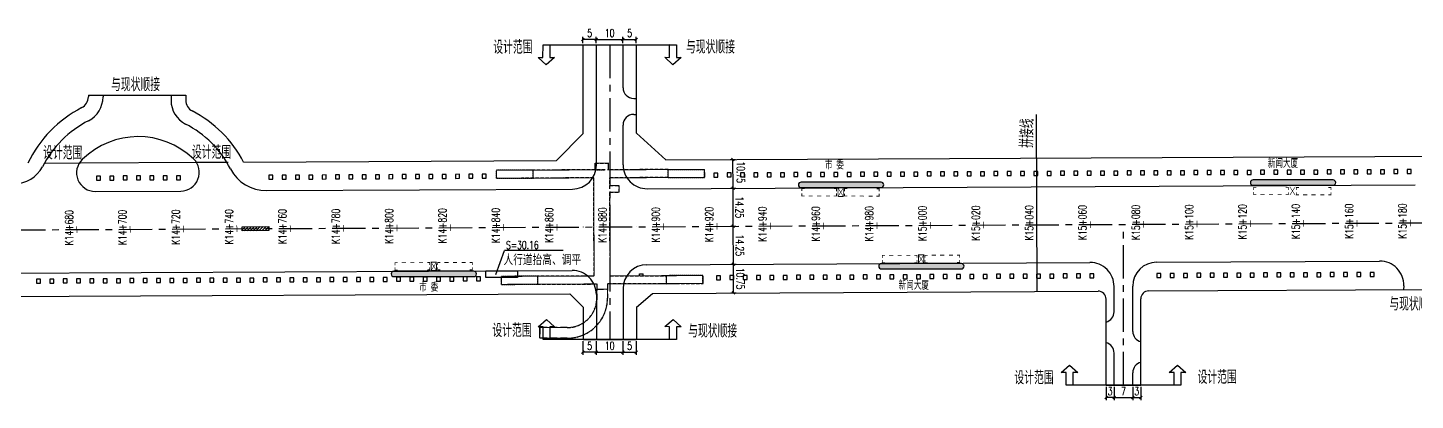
# Model space of a CAD drawing. Extents: x 113363 to 119694, y 18926 to 19620.
# Drawn here: x 118829 to 119349, y 19226 to 19366 of the extents above; entities that cross this region are included whole.
import ezdxf
from ezdxf.enums import TextEntityAlignment as Align

# ---------------------------------------------------------------- set-up
doc = ezdxf.new("R2010")
doc.units = 0
for name, pattern in [('CENTER', [2, 1.25, -0.25, 0.25, -0.25]), ('CONTINOUS', [0]), ('DASHED', [0.75, 0.5, -0.25])]:
    doc.linetypes.add(name, pattern=pattern)
for name, color, linetype in [('AXIS', 2, 'Continuous'), ('FW', 4, 'Continuous'), ('SGFW', 4, 'Continuous'), ('SZ-ZH-DIM', 7, 'Continuous'), ('人行道', 1, 'Continuous'), ('公交站', 3, 'Continuous'), ('地下通道', 6, 'Continuous'), ('对应标注', 1, 'Continuous'), ('接图线', 1, 'Continuous'), ('标注', 7, 'Continuous'), ('树池绿化', 3, 'Continuous'), ('横断面宽度标注', 7, 'Continuous'), ('立道牙', 5, 'Continuous'), ('辅助填充', 3, 'Continuous')]:
    doc.layers.add(name, color=color, linetype=linetype)
doc.styles.add('hysztext', font='txtd.shx', dxfattribs={"width": 0.7, "bigfont": 'hztxt.shx'})
doc.styles.add('HZTXT', font='ROMANS', dxfattribs={"width": 0.75, "bigfont": 'HZTXT'})
doc.styles.add('st', font='txt.shx', dxfattribs={"bigfont": 'hztxt.shx'})
doc.styles.get("Standard").update_dxf_attribs({"font": 'txtd.shx', "width": 0.7, "bigfont": 'hztxt.shx'})
doc.styles.add('txtd', font='txtd.shx', dxfattribs={"width": 0.7, "bigfont": 'hztxt.shx'})
doc.dimstyles.get("Standard").update_dxf_attribs({"dimtxt": 3, "dimasz": 1, "dimexe": 1, "dimexo": 0.625, "dimgap": 0.9, "dimtad": 1, "dimdsep": 46, "dimtxsty": 'txtd', "dimblk": 'OBLIQUE', "dimcen": 0.09, "dimclrd": 256, "dimadec": 0, "dimazin": 0, "dimtfac": 1, "dimtix": 1, "dimtmove": 2, "dimatfit": 3, "dimfxl": 1, "dimtolj": 1, "dimtzin": 0, "dimlwd": -1, "dimarcsym": 0})

# ---------------------------------------------------------------- blocks, each defined once
blk = doc.blocks.new('_Oblique')
at = {"color": 0, "linetype": 'ByBlock', "lineweight": -2}
blk.add_line((-0.5, -0.5), (0.5, 0.5), dxfattribs=at)
blk = doc.blocks.new('*U72')
at = {"layer": '横断面宽度标注', "color": 0, "linetype": 'CONTINOUS', "lineweight": -2, "transparency": 16777216}
for p, q in [((119092.42, 19277.07), (119094.4, 19277.08)), ((119092.47, 19266.32), (119094.45, 19266.33))]:
    blk.add_line(p, q, dxfattribs=at)
at = {"layer": '横断面宽度标注', "linetype": 'CONTINOUS', "transparency": 16777216}
blk.add_line((119093.45, 19266.32), (119093.4, 19277.07), dxfattribs=at)
for p, rotation in [((119093.4, 19277.07), 90.28595695268774), ((119093.45, 19266.32), 270.2859569526877)]:
    blk.add_blockref('_Oblique', p, dxfattribs=dict(at, rotation=rotation))
at = {"layer": '横断面宽度标注', "color": 0, "linetype": 'CONTINOUS', "transparency": 16777216, "insert": (119096, 19271.71), "char_height": 3, "width": 0.000000001, "attachment_point": 5, "rotation": 270.286, "style": 'txtd'}
blk.add_mtext('\\A1;10.75', dxfattribs=at)
blk = doc.blocks.new('*U73')
at = {"layer": '横断面宽度标注', "color": 0, "linetype": 'CONTINOUS', "lineweight": -2, "transparency": 16777216}
for p, q in [((119092.26, 19305.57), (119094.27, 19305.58)), ((119092.33, 19291.32), (119094.34, 19291.33))]:
    blk.add_line(p, q, dxfattribs=at)
at = {"layer": '横断面宽度标注', "linetype": 'CONTINOUS', "transparency": 16777216}
blk.add_line((119093.34, 19291.32), (119093.27, 19305.57), dxfattribs=at)
for p, rotation in [((119093.27, 19305.57), 90.28595695268774), ((119093.34, 19291.32), 270.2859569526877)]:
    blk.add_blockref('_Oblique', p, dxfattribs=dict(at, rotation=rotation))
at = {"layer": '横断面宽度标注', "color": 0, "linetype": 'CONTINOUS', "transparency": 16777216, "insert": (119095.7, 19298.46), "char_height": 3, "width": 0.000000001, "attachment_point": 5, "rotation": 270.286, "style": 'txtd'}
blk.add_mtext('\\A1;14.25', dxfattribs=at)
blk = doc.blocks.new('*U74')
at = {"layer": '横断面宽度标注', "color": 0, "linetype": 'CONTINOUS', "lineweight": -2, "transparency": 16777216}
for p, q in [((119092.34, 19291.32), (119094.34, 19291.33)), ((119092.41, 19277.07), (119094.41, 19277.08))]:
    blk.add_line(p, q, dxfattribs=at)
at = {"layer": '横断面宽度标注', "linetype": 'CONTINOUS', "transparency": 16777216}
blk.add_line((119093.41, 19277.07), (119093.34, 19291.32), dxfattribs=at)
for p, rotation in [((119093.34, 19291.32), 90.28595695268774), ((119093.41, 19277.07), 270.2859569526877)]:
    blk.add_blockref('_Oblique', p, dxfattribs=dict(at, rotation=rotation))
at = {"layer": '横断面宽度标注', "color": 0, "linetype": 'CONTINOUS', "transparency": 16777216, "insert": (119095.77, 19284.21), "char_height": 3, "width": 0.000000001, "attachment_point": 5, "rotation": 270.286, "style": 'txtd'}
blk.add_mtext('\\A1;14.25', dxfattribs=at)
blk = doc.blocks.new('*U75')
at = {"layer": '横断面宽度标注', "color": 0, "linetype": 'CONTINOUS', "lineweight": -2, "transparency": 16777216}
for p, q in [((119092.21, 19316.32), (119094.21, 19316.33)), ((119092.26, 19305.57), (119094.26, 19305.58))]:
    blk.add_line(p, q, dxfattribs=at)
at = {"layer": '横断面宽度标注', "linetype": 'CONTINOUS', "transparency": 16777216}
blk.add_line((119093.26, 19305.57), (119093.21, 19316.32), dxfattribs=at)
for p, rotation in [((119093.21, 19316.32), 90.28595695268774), ((119093.26, 19305.57), 270.2859569526877)]:
    blk.add_blockref('_Oblique', p, dxfattribs=dict(at, rotation=rotation))
at = {"layer": '横断面宽度标注', "color": 0, "linetype": 'CONTINOUS', "transparency": 16777216, "insert": (119096.15, 19311.61), "char_height": 3, "width": 0.000000001, "attachment_point": 5, "rotation": 270.286, "style": 'txtd'}
blk.add_mtext('\\A1;10.75', dxfattribs=at)
blk = doc.blocks.new('*U132')
at = {"layer": '横断面宽度标注', "color": 0, "linetype": 'CONTINOUS', "lineweight": -2, "transparency": 16777216}
for p, q in [((119041.99, 19360.05), (119041.99, 19362.4)), ((119051.99, 19360.05), (119051.99, 19362.4))]:
    blk.add_line(p, q, dxfattribs=at)
at = {"layer": '横断面宽度标注', "linetype": 'CONTINOUS', "transparency": 16777216}
blk.add_line((119041.99, 19361.4), (119051.99, 19361.4), dxfattribs=at)
at = {"layer": '横断面宽度标注', "linetype": 'CONTINOUS', "transparency": 16777216, "rotation": 180}
blk.add_blockref('_Oblique', (119041.99, 19361.4), dxfattribs=at)
at = {"layer": '横断面宽度标注', "linetype": 'CONTINOUS', "transparency": 16777216}
blk.add_blockref('_Oblique', (119051.99, 19361.4), dxfattribs=at)
at = {"layer": '横断面宽度标注', "color": 0, "linetype": 'CONTINOUS', "transparency": 16777216, "insert": (119046.99, 19363.8), "char_height": 3, "width": 0.000000001, "attachment_point": 5, "style": 'txtd'}
blk.add_mtext('\\A1;10', dxfattribs=at)
blk = doc.blocks.new('*U133')
at = {"layer": '横断面宽度标注', "color": 0, "linetype": 'CONTINOUS', "lineweight": -2, "transparency": 16777216}
for p, q in [((119051.99, 19360.05), (119051.99, 19362.4)), ((119056.99, 19360.05), (119056.99, 19362.4))]:
    blk.add_line(p, q, dxfattribs=at)
at = {"layer": '横断面宽度标注', "linetype": 'CONTINOUS', "transparency": 16777216}
blk.add_line((119051.99, 19361.4), (119056.99, 19361.4), dxfattribs=at)
at = {"layer": '横断面宽度标注', "linetype": 'CONTINOUS', "transparency": 16777216, "rotation": 180}
blk.add_blockref('_Oblique', (119051.99, 19361.4), dxfattribs=at)
at = {"layer": '横断面宽度标注', "linetype": 'CONTINOUS', "transparency": 16777216}
blk.add_blockref('_Oblique', (119056.99, 19361.4), dxfattribs=at)
at = {"layer": '横断面宽度标注', "color": 0, "linetype": 'CONTINOUS', "transparency": 16777216, "insert": (119054.49, 19363.8), "char_height": 3, "width": 0.000000001, "attachment_point": 5, "style": 'txtd'}
blk.add_mtext('\\A1;5', dxfattribs=at)
blk = doc.blocks.new('*U134')
at = {"layer": '横断面宽度标注', "color": 0, "linetype": 'CONTINOUS', "lineweight": -2, "transparency": 16777216}
for p, q in [((119036.99, 19360.05), (119036.99, 19362.4)), ((119041.99, 19360.05), (119041.99, 19362.4))]:
    blk.add_line(p, q, dxfattribs=at)
at = {"layer": '横断面宽度标注', "linetype": 'CONTINOUS', "transparency": 16777216}
blk.add_line((119041.99, 19361.4), (119036.99, 19361.4), dxfattribs=at)
for p, rotation in [((119036.99, 19361.4), 179.9999999999166), ((119041.99, 19361.4), 359.9999999999166)]:
    blk.add_blockref('_Oblique', p, dxfattribs=dict(at, rotation=rotation))
at = {"layer": '横断面宽度标注', "color": 0, "linetype": 'CONTINOUS', "transparency": 16777216, "insert": (119039.49, 19363.8), "char_height": 3, "width": 0.000000001, "attachment_point": 5, "style": 'txtd'}
blk.add_mtext('\\A1;5', dxfattribs=at)
blk = doc.blocks.new('*U135')
at = {"layer": '横断面宽度标注', "color": 0, "linetype": 'CONTINOUS', "lineweight": -2, "transparency": 16777216}
for p, q in [((119041.99, 19248.3), (119041.99, 19243.12)), ((119051.99, 19248.3), (119051.99, 19243.12))]:
    blk.add_line(p, q, dxfattribs=at)
at = {"layer": '横断面宽度标注', "linetype": 'CONTINOUS', "transparency": 16777216}
blk.add_line((119041.99, 19244.12), (119051.99, 19244.12), dxfattribs=at)
at = {"layer": '横断面宽度标注', "linetype": 'CONTINOUS', "transparency": 16777216, "rotation": 180}
blk.add_blockref('_Oblique', (119041.99, 19244.12), dxfattribs=at)
at = {"layer": '横断面宽度标注', "linetype": 'CONTINOUS', "transparency": 16777216}
blk.add_blockref('_Oblique', (119051.99, 19244.12), dxfattribs=at)
at = {"layer": '横断面宽度标注', "color": 0, "linetype": 'CONTINOUS', "transparency": 16777216, "insert": (119046.99, 19246.52), "char_height": 3, "width": 0.000000001, "attachment_point": 5, "style": 'txtd'}
blk.add_mtext('\\A1;10', dxfattribs=at)
blk = doc.blocks.new('*U137')
at = {"layer": '横断面宽度标注', "color": 0, "linetype": 'CONTINOUS', "lineweight": -2, "transparency": 16777216}
for p, q in [((119051.99, 19248.3), (119051.99, 19243.12)), ((119056.99, 19248.3), (119056.99, 19243.12))]:
    blk.add_line(p, q, dxfattribs=at)
at = {"layer": '横断面宽度标注', "linetype": 'CONTINOUS', "transparency": 16777216}
blk.add_line((119051.99, 19244.12), (119056.99, 19244.12), dxfattribs=at)
at = {"layer": '横断面宽度标注', "linetype": 'CONTINOUS', "transparency": 16777216, "rotation": 180}
blk.add_blockref('_Oblique', (119051.99, 19244.12), dxfattribs=at)
at = {"layer": '横断面宽度标注', "linetype": 'CONTINOUS', "transparency": 16777216}
blk.add_blockref('_Oblique', (119056.99, 19244.12), dxfattribs=at)
at = {"layer": '横断面宽度标注', "color": 0, "linetype": 'CONTINOUS', "transparency": 16777216, "insert": (119054.49, 19246.52), "char_height": 3, "width": 0.000000001, "attachment_point": 5, "style": 'txtd'}
blk.add_mtext('\\A1;5', dxfattribs=at)
blk = doc.blocks.new('*U138')
at = {"layer": '横断面宽度标注', "color": 0, "linetype": 'CONTINOUS', "lineweight": -2, "transparency": 16777216}
for p, q in [((119036.99, 19248.3), (119036.99, 19243.12)), ((119041.99, 19248.3), (119041.99, 19243.12))]:
    blk.add_line(p, q, dxfattribs=at)
at = {"layer": '横断面宽度标注', "linetype": 'CONTINOUS', "transparency": 16777216}
blk.add_line((119041.99, 19244.12), (119036.99, 19244.12), dxfattribs=at)
for p, rotation in [((119036.99, 19244.12), 180.0000000000417), ((119041.99, 19244.12), 4.164668609973888e-11)]:
    blk.add_blockref('_Oblique', p, dxfattribs=dict(at, rotation=rotation))
at = {"layer": '横断面宽度标注', "color": 0, "linetype": 'CONTINOUS', "transparency": 16777216, "insert": (119039.49, 19246.52), "char_height": 3, "width": 0.000000001, "attachment_point": 5, "style": 'txtd'}
blk.add_mtext('\\A1;5', dxfattribs=at)
blk = doc.blocks.new('*U139')
at = {"layer": '横断面宽度标注', "color": 0, "linetype": 'CONTINOUS', "lineweight": -2, "transparency": 16777216}
for p, q in [((119236.13, 19231.14), (119236.13, 19226.09)), ((119243.13, 19231.14), (119243.13, 19226.09))]:
    blk.add_line(p, q, dxfattribs=at)
at = {"layer": '横断面宽度标注', "linetype": 'CONTINOUS', "transparency": 16777216}
blk.add_line((119236.13, 19227.09), (119243.13, 19227.09), dxfattribs=at)
at = {"layer": '横断面宽度标注', "linetype": 'CONTINOUS', "transparency": 16777216, "rotation": 180}
blk.add_blockref('_Oblique', (119236.13, 19227.09), dxfattribs=at)
at = {"layer": '横断面宽度标注', "linetype": 'CONTINOUS', "transparency": 16777216}
blk.add_blockref('_Oblique', (119243.13, 19227.09), dxfattribs=at)
at = {"layer": '横断面宽度标注', "color": 0, "linetype": 'CONTINOUS', "transparency": 16777216, "insert": (119239.63, 19229.49), "char_height": 3, "width": 0.000000001, "attachment_point": 5, "style": 'txtd'}
blk.add_mtext('\\A1;7', dxfattribs=at)
blk = doc.blocks.new('*U140')
at = {"layer": '横断面宽度标注', "color": 0, "linetype": 'CONTINOUS', "lineweight": -2, "transparency": 16777216}
for p, q in [((119243.13, 19231.14), (119243.13, 19226.09)), ((119246.13, 19231.14), (119246.13, 19226.09))]:
    blk.add_line(p, q, dxfattribs=at)
at = {"layer": '横断面宽度标注', "linetype": 'CONTINOUS', "transparency": 16777216}
blk.add_line((119243.13, 19227.09), (119246.13, 19227.09), dxfattribs=at)
at = {"layer": '横断面宽度标注', "linetype": 'CONTINOUS', "transparency": 16777216, "rotation": 180}
blk.add_blockref('_Oblique', (119243.13, 19227.09), dxfattribs=at)
at = {"layer": '横断面宽度标注', "linetype": 'CONTINOUS', "transparency": 16777216}
blk.add_blockref('_Oblique', (119246.13, 19227.09), dxfattribs=at)
at = {"layer": '横断面宽度标注', "color": 0, "linetype": 'CONTINOUS', "transparency": 16777216, "insert": (119244.63, 19229.49), "char_height": 3, "width": 0.000000001, "attachment_point": 5, "style": 'txtd'}
blk.add_mtext('\\A1;3', dxfattribs=at)
blk = doc.blocks.new('*U141')
at = {"layer": '横断面宽度标注', "color": 0, "linetype": 'CONTINOUS', "lineweight": -2, "transparency": 16777216}
for p, q in [((119233.13, 19231.14), (119233.13, 19226.09)), ((119236.13, 19231.14), (119236.13, 19226.09))]:
    blk.add_line(p, q, dxfattribs=at)
at = {"layer": '横断面宽度标注', "linetype": 'CONTINOUS', "transparency": 16777216}
blk.add_line((119236.13, 19227.09), (119233.13, 19227.09), dxfattribs=at)
at = {"layer": '横断面宽度标注', "linetype": 'CONTINOUS', "transparency": 16777216, "rotation": 180}
blk.add_blockref('_Oblique', (119233.13, 19227.09), dxfattribs=at)
at = {"layer": '横断面宽度标注', "linetype": 'CONTINOUS', "transparency": 16777216}
blk.add_blockref('_Oblique', (119236.13, 19227.09), dxfattribs=at)
at = {"layer": '横断面宽度标注', "color": 0, "linetype": 'CONTINOUS', "transparency": 16777216, "insert": (119234.63, 19229.49), "char_height": 3, "width": 0.000000001, "attachment_point": 5, "style": 'txtd'}
blk.add_mtext('\\A1;3', dxfattribs=at)
blk = doc.blocks.new('11')
at = {"layer": '树池绿化', "linetype": 'CONTINOUS'}
blk.add_lwpolyline([(0, 0), (1.5, 0), (1.5, 1.5), (0, 1.5)], close=True, dxfattribs=at)

msp = doc.modelspace()

# ---------------------------------------------------------------- hatches: boundary and pattern name
at = {"linetype": 'ByBlock'}
h = msp.add_hatch(dxfattribs=at)
h.set_pattern_fill('ANSI31', color=256, scale=0.25, style=0)
edge = h.paths.add_edge_path()
edge.add_line((118919.151, 19289.701), (118909.151, 19289.651))
edge.add_line((118909.151, 19289.651), (118909.151, 19291.151))
edge.add_line((118909.151, 19291.151), (118919.151, 19291.201))
edge.add_line((118919.151, 19291.201), (118919.151, 19289.696))
at = {"layer": '公交站', "linetype": 'Continuous'}
h = msp.add_hatch(color=256, dxfattribs=at)
edge = h.paths.add_edge_path()
edge.add_arc((119178.882, 19276.347), 1, 270, 450)
edge.add_line((119178.882, 19277.347), (119148.882, 19277.347))
edge.add_arc((119148.882, 19276.347), 1, 90, 270)
edge.add_line((119148.882, 19275.347), (119178.882, 19275.347))
edge = h.paths.add_edge_path()
edge.add_arc((119318.248, 19307.693), 1, 270, 450)
edge.add_line((119318.248, 19308.693), (119288.248, 19308.693))
edge.add_arc((119288.248, 19307.693), 1, 90, 270)
edge.add_line((119288.248, 19306.693), (119318.248, 19306.693))
edge = h.paths.add_edge_path()
edge.add_arc((119148.75, 19306.847), 1, 270, 450)
edge.add_line((119148.75, 19307.847), (119118.75, 19307.847))
edge.add_arc((119118.75, 19306.847), 1, 90, 270)
edge.add_line((119118.75, 19305.847), (119148.75, 19305.847))
edge = h.paths.add_edge_path()
edge.add_arc((118996.071, 19273.435), 1, 270, 450)
edge.add_line((118996.071, 19274.435), (118966.071, 19274.435))
edge.add_arc((118966.071, 19273.435), 1, 90, 270)
edge.add_line((118966.071, 19272.435), (118996.071, 19272.435))

# ---------------------------------------------------------------- linework, layer by layer
at = {"linetype": 'ByBlock'}
msp.add_lwpolyline([(118919.151, 19289.701), (118909.151, 19289.651), (118909.151, 19291.151), (118919.151, 19291.201), (118919.151, 19289.696)], dxfattribs=at)
at = {"layer": 'AXIS', "color": 211, "linetype": 'CENTER', "ltscale": 10}
for p, q in [((119046.995, 19359.425), (119046.995, 19248.927)), ((113543.008, 19263.619), (119536.495, 19293.532)), ((119239.632, 19231.761), (119239.632, 19292.051))]:
    msp.add_line(p, q, dxfattribs=at)
at = {"layer": 'FW', "linetype": 'CONTINOUS'}
for p, q in [((119207.318, 19266.889), (119206.987, 19333.266)), ((118835.304, 19315.033), (118848.606, 19315.099)), ((118892.154, 19315.317), (118903.951, 19315.375))]:
    msp.add_line(p, q, dxfattribs=at)
at = {"layer": 'SZ-ZH-DIM'}
for points in [[(118847.191, 19291.342, 0.25, 0.25, 0), (118847.204, 19288.842, 0.25, 0.25, 0)], [(118867.191, 19291.442, 0.25, 0.25, 0), (118867.204, 19288.942, 0.25, 0.25, 0)], [(118887.191, 19291.542, 0.25, 0.25, 0), (118887.203, 19289.042, 0.25, 0.25, 0)], [(118907.191, 19291.641, 0.25, 0.25, 0), (118907.203, 19289.141, 0.25, 0.25, 0)], [(118927.19, 19291.741, 0.25, 0.25, 0), (118927.203, 19289.241, 0.25, 0.25, 0)], [(118947.19, 19291.841, 0.25, 0.25, 0), (118947.203, 19289.341, 0.25, 0.25, 0)], [(118967.19, 19291.941, 0.25, 0.25, 0), (118967.202, 19289.441, 0.25, 0.25, 0)], [(118987.19, 19292.041, 0.25, 0.25, 0), (118987.202, 19289.541, 0.25, 0.25, 0)], [(119007.189, 19292.14, 0.25, 0.25, 0), (119007.202, 19289.64, 0.25, 0.25, 0)], [(119027.189, 19292.24, 0.25, 0.25, 0), (119027.202, 19289.74, 0.25, 0.25, 0)], [(119047.189, 19292.34, 0.25, 0.25, 0), (119047.201, 19289.84, 0.25, 0.25, 0)], [(119067.189, 19292.44, 0.25, 0.25, 0), (119067.201, 19289.94, 0.25, 0.25, 0)], [(119087.188, 19292.54, 0.25, 0.25, 0), (119087.201, 19290.04, 0.25, 0.25, 0)], [(119107.188, 19292.64, 0.25, 0.25, 0), (119107.201, 19290.14, 0.25, 0.25, 0)], [(119127.188, 19292.739, 0.25, 0.25, 0), (119127.2, 19290.239, 0.25, 0.25, 0)], [(119147.188, 19292.839, 0.25, 0.25, 0), (119147.2, 19290.339, 0.25, 0.25, 0)], [(119167.187, 19292.939, 0.25, 0.25, 0), (119167.2, 19290.439, 0.25, 0.25, 0)], [(119187.187, 19293.039, 0.25, 0.25, 0), (119187.2, 19290.539, 0.25, 0.25, 0)], [(119207.187, 19293.139, 0.25, 0.25, 0), (119207.199, 19290.639, 0.25, 0.25, 0)], [(119227.187, 19293.238, 0.25, 0.25, 0), (119227.199, 19290.738, 0.25, 0.25, 0)], [(119247.186, 19293.338, 0.25, 0.25, 0), (119247.199, 19290.838, 0.25, 0.25, 0)], [(119267.186, 19293.438, 0.25, 0.25, 0), (119267.199, 19290.938, 0.25, 0.25, 0)], [(119287.186, 19293.538, 0.25, 0.25, 0), (119287.198, 19291.038, 0.25, 0.25, 0)], [(119307.186, 19293.638, 0.25, 0.25, 0), (119307.198, 19291.138, 0.25, 0.25, 0)], [(119327.185, 19293.738, 0.25, 0.25, 0), (119327.198, 19291.238, 0.25, 0.25, 0)], [(119347.185, 19293.837, 0.25, 0.25, 0), (119347.198, 19291.337, 0.25, 0.25, 0)]]:
    msp.add_lwpolyline(points, format="xyseb", dxfattribs=at)
at = {"layer": '人行道'}
for p, q in [((119036.995, 19326.097), (119036.995, 19359.425)), ((119036.995, 19359.425), (119056.995, 19359.425)), ((119056.995, 19326.226), (119056.995, 19359.425)), ((119036.995, 19326.097), (119027.074, 19315.99)), ((119068.103, 19316.195), (119056.995, 19326.226)), ((119036.995, 19291.075), (119036.995, 19291.039)), ((119056.995, 19291.075), (119056.995, 19291.139)), ((119036.995, 19260.939), (119032.053, 19266.014)), ((119056.995, 19260.939), (119063.018, 19266.169)), ((119036.995, 19260.939), (119036.995, 19248.927)), ((119056.995, 19260.939), (119056.995, 19248.927)), ((119036.995, 19248.927), (119056.995, 19248.927))]:
    msp.add_line(p, q, dxfattribs=at)
at = {"layer": '人行道', "ltscale": 10}
for p, q in [((118851.511, 19340.542), (118888.011, 19340.542)), ((118851.511, 19340.542), (118851.511, 19339.807)), ((118888.011, 19340.542), (118888.011, 19338.561)), ((119068.103, 19316.195), (119455.125, 19318.126)), ((118848.606, 19315.099), (118892.246, 19315.317)), ((118909.706, 19315.404), (119027.074, 19315.99)), ((118680.179, 19264.258), (119032.053, 19266.014)), ((119063.018, 19266.169), (119230.117, 19267.003)), ((119249.117, 19267.098), (119352.482, 19267.613)), ((119233.132, 19231.761), (119233.132, 19264.003)), ((119246.132, 19231.761), (119246.132, 19264.098)), ((119233.132, 19231.761), (119246.132, 19231.761))]:
    msp.add_line(p, q, dxfattribs=at)
for centre, radius, start, end in [((118847.011, 19339.807), 4.5, 297.32172, 360), ((118892.511, 19338.561), 4.5, 180, 242.90067), ((118870.19, 19294.94), 46, 117.32172, 154.1457), ((118870.19, 19294.94), 44.5, 27.28683, 62.90067), ((119230.132, 19264.003), 3, 0, 90.28596), ((119249.132, 19264.098), 3, 90.28596, 180)]:
    msp.add_arc(centre, radius, start, end, dxfattribs=at)
at = {"layer": '公交站'}
for points in [[(119148.75, 19305.847, 1), (119148.75, 19307.847), (119118.75, 19307.847, 1), (119118.75, 19305.847)], [(119318.248, 19306.693, 1), (119318.248, 19308.693), (119288.248, 19308.693, 1), (119288.248, 19306.693)], [(119178.882, 19275.347, 1), (119178.882, 19277.347), (119148.882, 19277.347, 1), (119148.882, 19275.347)], [(118996.071, 19272.435, 1), (118996.071, 19274.435), (118966.071, 19274.435, 1), (118966.071, 19272.435)]]:
    msp.add_lwpolyline(points, format="xyb", close=True, dxfattribs=at)
at = {"layer": '公交站', "linetype": 'Continuous'}
for points in [[(119119.06, 19303.655, 0.3, 0.3, 0), (119119.057, 19302.699, 0.3, 0.3, 0), (119120.072, 19302.696, 0.3, 0.3, 0)], [(119119.062, 19304.493, 0.3, 0.3, 0), (119119.064, 19305.449, 0.3, 0.3, 0), (119120.079, 19305.446, 0.3, 0.3, 0)], [(119123.169, 19302.689, 0.3, 0.3, 0), (119121.606, 19302.693, 0.3, 0.3, 0)], [(119126.354, 19302.681, 0.3, 0.3, 0), (119124.79, 19302.685, 0.3, 0.3, 0)], [(119129.615, 19302.673, 0.3, 0.3, 0), (119128.052, 19302.676, 0.3, 0.3, 0)], [(119132.06, 19303.622, 0.3, 0.3, 0), (119132.057, 19302.666, 0.3, 0.3, 0), (119131.043, 19302.669, 0.3, 0.3, 0)], [(119132.062, 19304.46, 0.3, 0.3, 0), (119132.064, 19305.416, 0.3, 0.3, 0), (119131.05, 19305.419, 0.3, 0.3, 0)], [(119134.624, 19305.655, 0.2, 0.2, 0), (119132.616, 19302.517, 0.2, 0.2, 0)], [(119134.616, 19302.512, 0.2, 0.2, 0), (119132.624, 19305.66, 0.2, 0.2, 0)], [(119135.06, 19303.615, 0.3, 0.3, 0), (119135.057, 19302.659, 0.3, 0.3, 0), (119136.072, 19302.656, 0.3, 0.3, 0)], [(119135.062, 19304.453, 0.3, 0.3, 0), (119135.064, 19305.409, 0.3, 0.3, 0), (119136.079, 19305.406, 0.3, 0.3, 0)], [(119139.169, 19302.649, 0.3, 0.3, 0), (119137.606, 19302.653, 0.3, 0.3, 0)], [(119142.267, 19302.641, 0.3, 0.3, 0), (119140.703, 19302.645, 0.3, 0.3, 0)], [(119145.615, 19302.632, 0.3, 0.3, 0), (119144.052, 19302.636, 0.3, 0.3, 0)], [(119148.06, 19303.582, 0.3, 0.3, 0), (119148.057, 19302.626, 0.3, 0.3, 0), (119147.043, 19302.629, 0.3, 0.3, 0)], [(119148.062, 19304.42, 0.3, 0.3, 0), (119148.064, 19305.376, 0.3, 0.3, 0), (119147.05, 19305.379, 0.3, 0.3, 0)], [(119288.473, 19304.133, 0.3, 0.3, 0), (119288.47, 19303.177, 0.3, 0.3, 0), (119289.485, 19303.175, 0.3, 0.3, 0)], [(119288.475, 19304.971, 0.3, 0.3, 0), (119288.477, 19305.927, 0.3, 0.3, 0), (119289.492, 19305.925, 0.3, 0.3, 0)], [(119292.582, 19303.167, 0.3, 0.3, 0), (119291.019, 19303.171, 0.3, 0.3, 0)], [(119295.767, 19303.159, 0.3, 0.3, 0), (119294.203, 19303.163, 0.3, 0.3, 0)], [(119299.028, 19303.151, 0.3, 0.3, 0), (119297.464, 19303.155, 0.3, 0.3, 0)], [(119301.472, 19304.101, 0.3, 0.3, 0), (119301.47, 19303.145, 0.3, 0.3, 0), (119300.456, 19303.147, 0.3, 0.3, 0)], [(119301.475, 19304.939, 0.3, 0.3, 0), (119301.477, 19305.895, 0.3, 0.3, 0), (119300.462, 19305.897, 0.3, 0.3, 0)], [(119304.037, 19306.134, 0.2, 0.2, 0), (119302.029, 19302.996, 0.2, 0.2, 0)], [(119304.029, 19302.991, 0.2, 0.2, 0), (119302.037, 19306.139, 0.2, 0.2, 0)], [(119304.472, 19304.093, 0.3, 0.3, 0), (119304.47, 19303.137, 0.3, 0.3, 0), (119305.485, 19303.135, 0.3, 0.3, 0)], [(119304.475, 19304.931, 0.3, 0.3, 0), (119304.477, 19305.887, 0.3, 0.3, 0), (119305.491, 19305.885, 0.3, 0.3, 0)], [(119308.582, 19303.127, 0.3, 0.3, 0), (119307.019, 19303.131, 0.3, 0.3, 0)], [(119311.68, 19303.119, 0.3, 0.3, 0), (119310.116, 19303.123, 0.3, 0.3, 0)], [(119315.028, 19303.111, 0.3, 0.3, 0), (119313.464, 19303.115, 0.3, 0.3, 0)], [(119317.472, 19304.061, 0.3, 0.3, 0), (119317.47, 19303.105, 0.3, 0.3, 0), (119316.456, 19303.107, 0.3, 0.3, 0)], [(119317.475, 19304.899, 0.3, 0.3, 0), (119317.477, 19305.855, 0.3, 0.3, 0), (119316.462, 19305.857, 0.3, 0.3, 0)], [(118966.478, 19276.731, 0.3, 0.3, 0), (118966.476, 19277.687, 0.3, 0.3, 0), (118967.49, 19277.69, 0.3, 0.3, 0)], [(118966.48, 19275.893, 0.3, 0.3, 0), (118966.482, 19274.937, 0.3, 0.3, 0), (118967.497, 19274.94, 0.3, 0.3, 0)], [(118970.588, 19277.697, 0.3, 0.3, 0), (118969.024, 19277.693, 0.3, 0.3, 0)], [(118973.772, 19277.705, 0.3, 0.3, 0), (118972.209, 19277.701, 0.3, 0.3, 0)], [(118977.033, 19277.713, 0.3, 0.3, 0), (118975.47, 19277.71, 0.3, 0.3, 0)], [(118979.478, 19276.764, 0.3, 0.3, 0), (118979.476, 19277.72, 0.3, 0.3, 0), (118978.461, 19277.717, 0.3, 0.3, 0)], [(118979.48, 19275.926, 0.3, 0.3, 0), (118979.482, 19274.97, 0.3, 0.3, 0), (118978.468, 19274.967, 0.3, 0.3, 0)], [(118982.042, 19274.731, 0.2, 0.2, 0), (118980.034, 19277.869, 0.2, 0.2, 0)], [(118982.034, 19277.874, 0.2, 0.2, 0), (118980.042, 19274.726, 0.2, 0.2, 0)], [(118982.478, 19276.771, 0.3, 0.3, 0), (118982.476, 19277.727, 0.3, 0.3, 0), (118983.49, 19277.73, 0.3, 0.3, 0)], [(118982.48, 19275.933, 0.3, 0.3, 0), (118982.482, 19274.977, 0.3, 0.3, 0), (118983.497, 19274.98, 0.3, 0.3, 0)], [(118986.588, 19277.737, 0.3, 0.3, 0), (118985.024, 19277.733, 0.3, 0.3, 0)], [(118989.772, 19277.745, 0.3, 0.3, 0), (118988.209, 19277.741, 0.3, 0.3, 0)], [(118993.033, 19277.754, 0.3, 0.3, 0), (118991.47, 19277.75, 0.3, 0.3, 0)], [(118995.478, 19276.804, 0.3, 0.3, 0), (118995.476, 19277.76, 0.3, 0.3, 0), (118994.461, 19277.757, 0.3, 0.3, 0)], [(118995.48, 19275.966, 0.3, 0.3, 0), (118995.482, 19275.01, 0.3, 0.3, 0), (118994.468, 19275.007, 0.3, 0.3, 0)], [(119149.225, 19279.465, 0.3, 0.3, 0), (119149.223, 19280.421, 0.3, 0.3, 0), (119150.237, 19280.424, 0.3, 0.3, 0)], [(119149.227, 19278.627, 0.3, 0.3, 0), (119149.23, 19277.671, 0.3, 0.3, 0), (119150.244, 19277.674, 0.3, 0.3, 0)], [(119153.335, 19280.432, 0.3, 0.3, 0), (119151.771, 19280.428, 0.3, 0.3, 0)], [(119156.519, 19280.44, 0.3, 0.3, 0), (119154.956, 19280.436, 0.3, 0.3, 0)], [(119159.781, 19280.448, 0.3, 0.3, 0), (119158.217, 19280.444, 0.3, 0.3, 0)], [(119162.225, 19279.498, 0.3, 0.3, 0), (119162.223, 19280.454, 0.3, 0.3, 0), (119161.208, 19280.451, 0.3, 0.3, 0)], [(119162.227, 19278.66, 0.3, 0.3, 0), (119162.23, 19277.704, 0.3, 0.3, 0), (119161.215, 19277.701, 0.3, 0.3, 0)], [(119164.789, 19277.465, 0.2, 0.2, 0), (119162.781, 19280.603, 0.2, 0.2, 0)], [(119164.781, 19280.608, 0.2, 0.2, 0), (119162.789, 19277.46, 0.2, 0.2, 0)], [(119165.225, 19279.505, 0.3, 0.3, 0), (119165.223, 19280.461, 0.3, 0.3, 0), (119166.237, 19280.464, 0.3, 0.3, 0)], [(119165.227, 19278.667, 0.3, 0.3, 0), (119165.23, 19277.711, 0.3, 0.3, 0), (119166.244, 19277.714, 0.3, 0.3, 0)], [(119169.335, 19280.472, 0.3, 0.3, 0), (119167.771, 19280.468, 0.3, 0.3, 0)], [(119172.432, 19280.479, 0.3, 0.3, 0), (119170.869, 19280.475, 0.3, 0.3, 0)], [(119175.781, 19280.488, 0.3, 0.3, 0), (119174.217, 19280.484, 0.3, 0.3, 0)], [(119178.225, 19279.538, 0.3, 0.3, 0), (119178.223, 19280.494, 0.3, 0.3, 0), (119177.208, 19280.491, 0.3, 0.3, 0)], [(119178.227, 19278.7, 0.3, 0.3, 0), (119178.23, 19277.744, 0.3, 0.3, 0), (119177.215, 19277.741, 0.3, 0.3, 0)]]:
    msp.add_lwpolyline(points, format="xyseb", dxfattribs=at)
for points in [[(119134.616, 19302.512, 0.3, 0.3, 0), (119132.616, 19302.517, 0.3, 0.3, 0), (119132.624, 19305.66, 0.3, 0.3, 0), (119134.624, 19305.655, 0.3, 0.3, 0)], [(118982.034, 19277.874, 0.3, 0.3, 0), (118980.034, 19277.869, 0.3, 0.3, 0), (118980.042, 19274.726, 0.3, 0.3, 0), (118982.042, 19274.731, 0.3, 0.3, 0)], [(119164.781, 19280.608, 0.3, 0.3, 0), (119162.781, 19280.603, 0.3, 0.3, 0), (119162.789, 19277.46, 0.3, 0.3, 0), (119164.789, 19277.465, 0.3, 0.3, 0)]]:
    msp.add_lwpolyline(points, format="xyseb", close=True, dxfattribs=at)
at = {"layer": '地下通道', "linetype": 'DASHED'}
for points in [[(119018.394, 19312.384, 0.4, 0.4, 0), (119004.594, 19312.323, 0.4, 0.4, 0)], [(119004.61, 19309.323, 0.4, 0.4, 0), (119004.597, 19312.323, 0.4, 0.4, 0)], [(119018.31, 19309.383, 0.4, 0.4, 0), (119018.297, 19312.383, 0.4, 0.4, 0)], [(119041.494, 19312.487, 0.4, 0.4, 0), (119045.294, 19312.499, 0.4, 0.4, 0)], [(119068.794, 19312.601, 0.4, 0.4, 0), (119082.596, 19312.661, 0.4, 0.4, 0)], [(119068.909, 19309.601, 0.4, 0.4, 0), (119068.896, 19312.601, 0.4, 0.4, 0)], [(119082.609, 19309.661, 0.4, 0.4, 0), (119082.596, 19312.661, 0.4, 0.4, 0)], [(119004.61, 19309.323, 0.4, 0.4, 0), (119018.41, 19309.384, 0.4, 0.4, 0)], [(119068.909, 19309.601, 0.4, 0.4, 0), (119082.609, 19309.661, 0.4, 0.4, 0)], [(119020.172, 19272.594, 0.4, 0.4, 0), (119006.372, 19272.534, 0.4, 0.4, 0)], [(119006.389, 19269.534, 0.4, 0.4, 0), (119006.376, 19272.534, 0.4, 0.4, 0)], [(119020.089, 19269.594, 0.4, 0.4, 0), (119020.076, 19272.594, 0.4, 0.4, 0)], [(119081.976, 19272.861, 0.4, 0.4, 0), (119068.176, 19272.801, 0.4, 0.4, 0)], [(119068.289, 19269.801, 0.4, 0.4, 0), (119068.276, 19272.801, 0.4, 0.4, 0)], [(119081.989, 19269.861, 0.4, 0.4, 0), (119081.976, 19272.861, 0.4, 0.4, 0)], [(119006.388, 19269.534, 0.4, 0.4, 0), (119020.188, 19269.594, 0.4, 0.4, 0)], [(119068.192, 19269.801, 0.4, 0.4, 0), (119081.991, 19269.861, 0.4, 0.4, 0)]]:
    msp.add_lwpolyline(points, format="xyseb", dxfattribs=at)
for points in [[(119018.394, 19312.384), (119004.594, 19312.323)], [(119004.61, 19309.323), (119004.597, 19312.323)], [(119018.31, 19309.383), (119018.297, 19312.383)], [(119041.494, 19312.487), (119045.294, 19312.499)], [(119068.794, 19312.601), (119082.596, 19312.661)], [(119068.909, 19309.601), (119068.896, 19312.601)], [(119082.609, 19309.661), (119082.596, 19312.661)], [(119004.61, 19309.323), (119018.41, 19309.384)], [(119068.909, 19309.601), (119082.609, 19309.661)], [(119020.172, 19272.594), (119006.372, 19272.534)], [(119006.389, 19269.534), (119006.376, 19272.534)], [(119020.089, 19269.594), (119020.076, 19272.594)], [(119081.976, 19272.861), (119068.176, 19272.801)], [(119068.289, 19269.801), (119068.276, 19272.801)], [(119081.989, 19269.861), (119081.976, 19272.861)], [(119006.388, 19269.534), (119020.188, 19269.594)]]:
    msp.add_lwpolyline(points, dxfattribs=at)
at = {"layer": '地下通道', "linetype": 'DASHED', "ltscale": 2.5}
for points, format in [([(119045.294, 19312.499, 0.4, 0.4, 0), (119014.438, 19312.366, 0.4, 0.4, 0)], "xyseb"), ([(119041.494, 19315.008, 0.4, 0.4, 0), (119046.701, 19315.031, 0.4, 0.4, 0)], "xyseb"), ([(119041.494, 19312.487, 0.4, 0.4, 0), (119041.494, 19315.012, 0.4, 0.4, 0)], "xyseb"), ([(119068.894, 19312.601, 0.4, 0.4, 0), (119046.194, 19312.503, 0.4, 0.4, 0)], "xyseb"), ([(119046.494, 19312.519, 0.4, 0.4, 0), (119046.494, 19315.025, 0.4, 0.4, 0)], "xyseb"), ([(119041.014, 19309.481, 0.4, 0.4, 0), (119013.91, 19309.364, 0.4, 0.4, 0)], "xyseb"), ([(119041.171, 19272.686, 0.4, 0.4, 0), (119041.014, 19309.481, 0.4, 0.4, 0)], "xyseb"), ([(119068.909, 19309.601, 0.4, 0.4, 0), (119047.014, 19309.507, 0.4, 0.4, 0)], "xyseb"), ([(119047.032, 19305.35, 0.4, 0.4, 0), (119047.014, 19309.507, 0.4, 0.4, 0)], "xyseb"), ([(119047.026, 19306.65, 0.4, 0.4, 0), (119050.552, 19306.664, 0.4, 0.4, 0)], "xyseb"), ([(119047.171, 19272.712, 0.4, 0.4, 0), (119047.036, 19304.45, 0.4, 0.4, 0)], "xyseb"), ([(119047.063, 19304.15, 0.4, 0.4, 0), (119050.563, 19304.164, 0.4, 0.4, 0)], "xyseb"), ([(119050.563, 19304.164, 0.4, 0.4, 0), (119050.552, 19306.664, 0.4, 0.4, 0)], "xyseb"), ([(119041.176, 19272.686, 0.4, 0.4, 0), (119019.772, 19272.592, 0.4, 0.4, 0)], "xyseb"), ([(119047.171, 19272.712, 0.4, 0.4, 0), (119068.176, 19272.801, 0.4, 0.4, 0)], "xyseb"), ([(119019.788, 19269.592, 0.4, 0.4, 0), (119042.164, 19269.69, 0.4, 0.4, 0)], "xyseb"), ([(119068.192, 19269.801, 0.4, 0.4, 0), (119046.163, 19269.708, 0.4, 0.4, 0)], "xyseb"), ([(119031.085, 19249.34, 0.4, 0.4, 0.4156344), (119046.158, 19264.34, 0.4, 0.4, 0)], "xyseb"), ([(119031.104, 19253.34, 0.4, 0.4, 0.4156344), (119042.158, 19264.34, 0.4, 0.4, 0)], "xyseb"), ([(119031.085, 19249.34, 0.4156344), (119046.158, 19264.34)], "xyb"), ([(119031.104, 19253.34, 0.4156344), (119042.158, 19264.34)], "xyb")]:
    msp.add_lwpolyline(points, format=format, dxfattribs=at)
for points in [[(119045.294, 19312.499), (119014.438, 19312.366)], [(119041.494, 19315.008), (119046.701, 19315.031)], [(119041.494, 19312.487), (119041.494, 19315.012)], [(119068.894, 19312.601), (119046.194, 19312.503)], [(119046.494, 19312.519), (119046.494, 19315.025)], [(119041.014, 19309.481), (119013.91, 19309.364)], [(119041.171, 19272.686), (119041.014, 19309.481)], [(119068.909, 19309.601), (119047.014, 19309.507)], [(119047.032, 19305.35), (119047.014, 19309.507)], [(119047.026, 19306.65), (119050.552, 19306.664)], [(119047.171, 19272.712), (119047.036, 19304.45)], [(119047.063, 19304.15), (119050.563, 19304.164)], [(119050.563, 19304.164), (119050.552, 19306.664)], [(119041.176, 19272.686), (119019.772, 19272.592)], [(119047.171, 19272.712), (119068.176, 19272.801)], [(119019.788, 19269.592), (119042.164, 19269.69)], [(119068.192, 19269.801), (119046.163, 19269.708)], [(119068.192, 19269.801), (119081.991, 19269.861)]]:
    msp.add_lwpolyline(points, dxfattribs=at)
at = {"layer": '地下通道', "linetype": 'DASHED', "ltscale": 5}
for points in [[(119058.168, 19273.459, 0.4, 0.4, 0), (119059.568, 19273.465, 0.4, 0.4, 0)], [(119058.171, 19272.759, 0.4, 0.4, 0), (119058.168, 19273.459, 0.4, 0.4, 0)], [(119059.571, 19272.765, 0.4, 0.4, 0), (119059.568, 19273.465, 0.4, 0.4, 0)], [(119042.164, 19269.69, 0.4, 0.4, 0), (119042.158, 19263.74, 0.4, 0.4, 0)], [(119042.172, 19267.69, 0.4, 0.4, 0), (119046.172, 19267.708, 0.4, 0.4, 0)], [(119046.164, 19269.708, 0.4, 0.4, 0), (119046.158, 19264.34, 0.4, 0.4, 0)], [(119031.104, 19253.34, 0.4, 0.4, 0), (119020.745, 19253.39, 0.4, 0.4, 0)], [(119020.75, 19253.39, 0.4, 0.4, 0), (119020.75, 19249.39, 0.4, 0.4, 0)], [(119031.085, 19249.34, 0.4, 0.4, 0), (119020.75, 19249.39, 0.4, 0.4, 0)]]:
    msp.add_lwpolyline(points, format="xyseb", dxfattribs=at)
for points in [[(119058.168, 19273.459), (119059.568, 19273.465)], [(119058.171, 19272.759), (119058.168, 19273.459)], [(119059.571, 19272.765), (119059.568, 19273.465)], [(119042.164, 19269.69), (119042.158, 19263.74)], [(119042.172, 19267.69), (119046.172, 19267.708)], [(119046.164, 19269.708), (119046.158, 19264.34)], [(119031.104, 19253.34), (119020.745, 19253.39)], [(119020.75, 19253.39), (119020.75, 19249.39)], [(119031.085, 19249.34), (119020.75, 19249.39)]]:
    msp.add_lwpolyline(points, dxfattribs=at)
at = {"layer": '对应标注', "linetype": 'CONTINOUS'}
for p in [(119004.267, 19273.235), (119029.515, 19282.214)]:
    msp.add_line(p, (119007.545, 19282.214), dxfattribs=at)
at = {"layer": '接图线', "linetype": 'CONTINOUS'}
msp.add_line((119207.318, 19266.889), (119206.987, 19333.266), dxfattribs=at)
at = {"layer": '标注', "color": 7, "linetype": 'Continuous'}
for p, q in [((119021.99, 19354.673), (119021.995, 19359.425)), ((119021.995, 19359.425), (119024.507, 19359.422)), ((119021.995, 19359.425), (119024.507, 19359.422)), ((119024.507, 19359.422), (119024.502, 19354.67)), ((119069.478, 19354.676), (119069.483, 19359.427)), ((119069.483, 19359.427), (119071.995, 19359.425)), ((119069.483, 19359.427), (119071.995, 19359.425)), ((119071.995, 19359.425), (119071.99, 19354.673)), ((119023.243, 19351.924), (119020.15, 19354.675)), ((119020.15, 19354.675), (119021.99, 19354.673)), ((119026.342, 19354.669), (119023.243, 19351.924)), ((119024.502, 19354.67), (119026.342, 19354.669)), ((119070.731, 19351.926), (119067.638, 19354.678)), ((119067.638, 19354.678), (119069.478, 19354.676)), ((119073.83, 19354.671), (119070.731, 19351.926)), ((119071.99, 19354.673), (119073.83, 19354.671)), ((119020.16, 19253.68), (119023.259, 19256.425)), ((119023.259, 19256.425), (119026.352, 19253.674)), ((119067.648, 19253.683), (119070.747, 19256.428)), ((119070.747, 19256.428), (119073.84, 19253.676)), ((119022, 19253.678), (119020.16, 19253.68)), ((119021.995, 19248.927), (119022, 19253.678)), ((119024.512, 19253.676), (119024.507, 19248.924)), ((119026.352, 19253.674), (119024.512, 19253.676)), ((119069.488, 19253.681), (119067.648, 19253.683)), ((119069.483, 19248.929), (119069.488, 19253.681)), ((119072, 19253.678), (119071.995, 19248.927)), ((119073.84, 19253.676), (119072, 19253.678)), ((119024.507, 19248.924), (119021.995, 19248.927)), ((119024.507, 19248.924), (119021.995, 19248.927)), ((119071.995, 19248.927), (119069.483, 19248.929)), ((119071.995, 19248.927), (119069.483, 19248.929)), ((119216.296, 19236.515), (119219.395, 19239.26)), ((119218.137, 19236.513), (119216.296, 19236.515)), ((119218.132, 19231.761), (119218.137, 19236.513)), ((119219.395, 19239.26), (119222.489, 19236.508)), ((119220.648, 19236.51), (119220.643, 19231.759)), ((119222.489, 19236.508), (119220.648, 19236.51)), ((119256.785, 19236.518), (119259.884, 19239.262)), ((119258.625, 19236.516), (119256.785, 19236.518)), ((119258.62, 19231.764), (119258.625, 19236.516)), ((119259.884, 19239.262), (119262.977, 19236.511)), ((119261.137, 19236.513), (119261.132, 19231.761)), ((119262.977, 19236.511), (119261.137, 19236.513)), ((119220.643, 19231.759), (119218.132, 19231.761)), ((119220.643, 19231.759), (119218.132, 19231.761)), ((119261.132, 19231.761), (119258.62, 19231.764)), ((119261.132, 19231.761), (119258.62, 19231.764))]:
    msp.add_line(p, q, dxfattribs=at)
at = {"layer": '标注', "linetype": 'Continuous'}
for p, q in [((119021.995, 19359.425), (119071.995, 19359.425)), ((119071.995, 19248.927), (119021.995, 19248.927)), ((119261.132, 19231.761), (119218.132, 19231.761))]:
    msp.add_line(p, q, dxfattribs=at)
at = {"layer": '立道牙'}
for p, q in [((119041.995, 19343.852), (119041.995, 19359.425)), ((119051.995, 19343.269), (119051.995, 19359.425)), ((119041.995, 19314.269), (119041.995, 19343.852)), ((119055.995, 19339.269), (119056.995, 19339.269)), ((119055.995, 19333.269), (119056.995, 19333.269)), ((119051.995, 19314.409), (119051.995, 19329.269)), ((119041.995, 19291.075), (119041.995, 19291.064)), ((119051.995, 19291.075), (119051.995, 19291.114)), ((119041.995, 19265.769), (119041.995, 19248.927)), ((119051.995, 19267.909), (119051.995, 19248.927))]:
    msp.add_line(p, q, dxfattribs=at)
at = {"layer": '立道牙', "ltscale": 10}
for p, q in [((118857.011, 19340.542), (118857.011, 19339.807)), ((118882.511, 19340.542), (118882.511, 19338.561)), ((118849.276, 19316.449), (118849.221, 19316.395)), ((118890.888, 19316.657), (118890.944, 19316.604)), ((118854.136, 19304.377), (118886.149, 19304.536)), ((118918.256, 19304.697), (119033.04, 19305.27)), ((119061.04, 19305.409), (119349.057, 19306.847)), ((119060.95, 19276.909), (119227.087, 19277.738)), ((119252.087, 19277.863), (119335.705, 19278.28)), ((118689.825, 19273.056), (119032.95, 19274.769)), ((119236.132, 19259.291), (119236.132, 19268.738)), ((119243.132, 19251.926), (119243.132, 19268.863)), ((119344.746, 19269.017), (119344.704, 19267.575)), ((119236.132, 19231.761), (119236.132, 19243.791)), ((119243.132, 19231.761), (119243.132, 19236.426))]:
    msp.add_line(p, q, dxfattribs=at)
for centre, radius, start, end in [((118847.011, 19339.807), 10, 297.32172, 360), ((118892.511, 19338.561), 10, 180, 242.90067), ((118870.19, 19294.94), 40.5, 117.32172, 152.4478), ((118870.19, 19294.94), 39, 27.28683, 62.90067), ((118870.19, 19294.94), 30, 46.37556, 134.19636), ((118823.644, 19319.225), 12, 270.28596, 332.4478), ((118854.101, 19311.377), 7, 134.19636, 270.28596), ((118886.114, 19311.536), 7, 270.28596, 46.37556), ((118918.181, 19319.697), 15, 207.28683, 270.28596), ((119060.995, 19267.909), 9, 90.28596, 180), ((119227.132, 19268.738), 9, 0, 90.28596), ((119252.132, 19268.863), 9, 90.28596, 180), ((119335.75, 19269.28), 9, 358.32382, 90.28596), ((119232.132, 19259.291), 4, 284.47751, 0), ((119247.132, 19251.926), 4, 180, 255.52249), ((119232.132, 19243.791), 4, 0, 75.52249), ((119247.132, 19236.426), 4, 104.47751, 180)]:
    msp.add_arc(centre, radius, start, end, dxfattribs=at)
at = {"layer": '立道牙'}
for centre, radius, start, end in [((119055.995, 19343.269), 4, 180, 270), ((119055.995, 19329.269), 4, 90, 180), ((119032.995, 19314.269), 9, 270.28596, 0), ((119060.995, 19314.409), 9, 180, 270.28596), ((119032.995, 19265.769), 9, 0, 90.28596)]:
    msp.add_arc(centre, radius, start, end, dxfattribs=at)
at = {"layer": '辅助填充', "linetype": 'CONTINOUS'}
msp.add_lwpolyline([(119012.45, 19274.666), (119012.45, 19272.093), (119000.593, 19272.093), (119000.593, 19274.607)], close=True, dxfattribs=at)

# ---------------------------------------------------------------- block references
at = {"linetype": 'ByBlock', "rotation": 0.2859569522687953}
for p in [(119256, 19310.632), (119261, 19310.657), (119266, 19310.682), (119271, 19310.707), (119276, 19310.732), (119281, 19310.757), (119286, 19310.782), (119291, 19310.807), (119296, 19310.832), (119301, 19310.857), (119306, 19310.882), (119311, 19310.907), (119316, 19310.932), (119321, 19310.957), (119326, 19310.982), (119331, 19311.007), (119335.999, 19311.032), (119340.999, 19311.057), (119345.999, 19311.082), (118854.556, 19308.629), (118859.556, 19308.654), (118864.556, 19308.679), (118869.556, 19308.704), (118874.556, 19308.729), (118879.556, 19308.754), (118884.556, 19308.779), (118919.202, 19308.952), (118924.202, 19308.976), (118929.202, 19309.001), (118934.202, 19309.026), (118939.202, 19309.051), (118944.202, 19309.076), (118949.202, 19309.101), (118954.202, 19309.126), (118959.202, 19309.151), (118964.202, 19309.176), (118969.201, 19309.201), (118974.201, 19309.226), (118979.201, 19309.251), (118984.201, 19309.276), (118989.201, 19309.301), (118994.201, 19309.326), (118999.201, 19309.351), (119086.003, 19309.784), (119091.003, 19309.809), (119096.002, 19309.834), (119101.002, 19309.859), (119106.002, 19309.884), (119111.002, 19309.909), (119116.002, 19309.934), (119121.002, 19309.959), (119126.002, 19309.984), (119131.002, 19310.009), (119136.002, 19310.034), (119141.002, 19310.058), (119146.002, 19310.083), (119151.002, 19310.108), (119156.002, 19310.133), (119161.002, 19310.158), (119166.002, 19310.183), (119171.002, 19310.208), (119176.001, 19310.233), (119181.001, 19310.258), (119186.001, 19310.283), (119191.001, 19310.308), (119196.001, 19310.333), (119201.001, 19310.358), (119206.001, 19310.383), (119211.001, 19310.408), (119216.001, 19310.433), (119221.001, 19310.458), (119226.001, 19310.483), (119231.001, 19310.508), (119236.001, 19310.533), (119241.001, 19310.558), (119246.001, 19310.583), (119251.001, 19310.607), (118832.12, 19270.016), (118837.12, 19270.041), (118842.12, 19270.066), (118847.12, 19270.091), (118852.12, 19270.116), (118857.12, 19270.141), (118862.12, 19270.166), (118867.12, 19270.191), (118872.12, 19270.216), (118877.12, 19270.241), (118882.12, 19270.266), (118887.12, 19270.291), (118892.12, 19270.316), (118897.119, 19270.341), (118902.119, 19270.366), (118907.119, 19270.391), (118912.119, 19270.416), (118917.119, 19270.441), (118922.119, 19270.466), (118927.119, 19270.491), (118932.119, 19270.515), (118937.119, 19270.54), (118942.119, 19270.565), (118947.119, 19270.59), (118952.119, 19270.615), (118957.119, 19270.64), (118962.119, 19270.665), (118967.119, 19270.69), (118972.119, 19270.715), (118977.118, 19270.74), (118982.118, 19270.765), (118987.118, 19270.79), (118992.118, 19270.815), (118997.118, 19270.84), (119087.029, 19271.289), (119092.029, 19271.314), (119097.029, 19271.339), (119102.029, 19271.364), (119107.029, 19271.388), (119112.029, 19271.413), (119117.029, 19271.438), (119122.028, 19271.463), (119127.028, 19271.488), (119132.028, 19271.513), (119137.028, 19271.538), (119142.028, 19271.563), (119147.028, 19271.588), (119152.028, 19271.613), (119157.028, 19271.638), (119162.028, 19271.663), (119167.028, 19271.688), (119172.028, 19271.713), (119177.028, 19271.738), (119182.028, 19271.763), (119187.028, 19271.788), (119192.028, 19271.813), (119197.028, 19271.838), (119202.027, 19271.863), (119207.027, 19271.888), (119212.027, 19271.912), (119217.027, 19271.937), (119222.027, 19271.962), (119227.027, 19271.987), (119252.115, 19272.113), (119257.115, 19272.138), (119262.115, 19272.162), (119267.115, 19272.187), (119272.115, 19272.212), (119277.115, 19272.237), (119282.115, 19272.262), (119287.115, 19272.287), (119292.115, 19272.312), (119297.115, 19272.337), (119302.115, 19272.362), (119307.115, 19272.387), (119312.115, 19272.412), (119317.115, 19272.437), (119322.115, 19272.462), (119327.114, 19272.487), (119332.114, 19272.512)]:
    msp.add_blockref('11', p, dxfattribs=at)

# ---------------------------------------------------------------- texts
at = {"layer": 'SGFW', "linetype": 'Continuous', "style": 'HZTXT', "width": 0.7}
for p in [(118834.528, 19316.391, 145), (118890.347, 19316.631, 145)]:
    msp.add_text('设计范围', height=5, rotation=359.7559, dxfattribs=at).set_placement(p)
at = {"layer": 'SZ-ZH-DIM', "style": 'hysztext', "width": 0.7}
for s, p in [(' K14+680', (118846.698, 19290.089)), (' K14+700', (118866.697, 19290.189)), (' K14+720', (118886.697, 19290.289)), (' K14+740', (118906.697, 19290.389)), (' K14+760', (118926.697, 19290.489)), (' K14+780', (118946.696, 19290.588)), (' K14+800', (118966.696, 19290.688)), (' K14+820', (118986.696, 19290.788)), (' K14+840', (119006.696, 19290.888)), (' K14+860', (119026.695, 19290.988)), (' K14+880', (119046.695, 19291.088)), (' K14+900', (119066.695, 19291.187)), (' K14+920', (119086.695, 19291.287)), (' K14+940', (119106.694, 19291.387)), (' K14+960', (119126.694, 19291.487)), (' K14+980', (119146.694, 19291.587)), (' K15+000', (119166.694, 19291.686)), (' K15+020', (119186.693, 19291.786)), (' K15+040', (119206.693, 19291.886)), (' K15+060', (119226.693, 19291.986)), (' K15+080', (119246.693, 19292.086)), (' K15+100', (119266.692, 19292.186)), (' K15+120', (119286.692, 19292.285)), (' K15+140', (119306.692, 19292.385)), (' K15+160', (119326.692, 19292.485)), (' K15+180', (119346.691, 19292.585))]:
    msp.add_text(s, height=3, rotation=90.28596, dxfattribs=at).set_placement(p, align=Align.BOTTOM_CENTER)
at = {"layer": '公交站', "linetype": 'Continuous', "width": 0.7}
for s, p in [('市 委', (119127.709, 19312.669)), ('新闻大厦', (119293.764, 19313.266)), ('新闻大厦', (119155.356, 19267.577)), ('市 委', (118975.589, 19266.859))]:
    msp.add_text(s, height=3, dxfattribs=at).set_placement(p)
at = {"layer": '对应标注', "linetype": 'CONTINOUS', "style": 'txtd', "width": 0.7}
for s, height, p in [('人行道抬高、调平', 4, (119007.181, 19276.744, 145)), ('S=30.16', 3, (119008.132, 19282.794))]:
    msp.add_text(s, height=height, dxfattribs=at).set_placement(p)
at = {"layer": '接图线', "linetype": 'Continuous', "style": 'HZTXT', "width": 0.7}
msp.add_text('拼接线', height=5, rotation=88.29054, dxfattribs=at).set_placement((119205.76, 19320.677, 145))
at = {"layer": '标注', "color": 7, "style": 'st', "width": 0.7}
for s, p in [('设计范围', (119010.713, 19355.987)), ('与现状顺接', (119084.793, 19356.082)), ('与现状顺接', (118869.213, 19341.967)), ('与现状顺接', (119348.511, 19259.7)), ('设计范围', (119010.377, 19249.786)), ('与现状顺接', (119085.614, 19249.585)), ('设计范围', (119206.113, 19232.058)), ('设计范围', (119274.793, 19232.244))]:
    msp.add_text(s, height=5, rotation=0.11298, dxfattribs=at).set_placement(p, align=Align.CENTER)

# ---------------------------------------------------------------- dimensions: what is measured, and where the dimension line sits
at = {"layer": '横断面宽度标注', "linetype": 'CONTINOUS'}
for p1, p2, distance, picture, middle in [((119041.995, 19359.425), (119036.995, 19359.425), -1.976, '*U134', (119039.495, 19363.801)), ((119041.995, 19359.425), (119051.995, 19359.425), 1.976, '*U132', (119046.995, 19363.801)), ((119051.995, 19359.425), (119056.995, 19359.425), 1.976, '*U133', (119054.495, 19363.801)), ((119041.995, 19248.927), (119036.995, 19248.927), 4.809, '*U138', (119039.495, 19246.518)), ((119041.995, 19248.927), (119051.995, 19248.927), -4.809, '*U135', (119046.995, 19246.518)), ((119051.995, 19248.927), (119056.995, 19248.927), -4.809, '*U137', (119054.495, 19246.518)), ((119236.132, 19231.761), (119233.132, 19231.761), 4.672, '*U141', (119234.632, 19229.489)), ((119236.132, 19231.761), (119243.132, 19231.761), -4.672, '*U139', (119239.632, 19229.489)), ((119243.132, 19231.761), (119246.132, 19231.761), -4.672, '*U140', (119244.632, 19229.489))]:
    dim = msp.add_aligned_dim(p1=p1, p2=p2, distance=distance, dimstyle='Standard', dxfattribs=at)
    dim.commit()
    dim.dimension.update_dxf_attribs({"geometry": picture, "text_midpoint": middle})
for base, p1, p2, picture, middle in [((119093.208, 19316.32), (119091.64, 19305.562), (119091.586, 19316.312), '*U75', (119096.155, 19311.606)), ((119093.398, 19277.07), (119091.846, 19266.313), (119091.792, 19277.062), '*U72', (119096.002, 19271.713))]:
    dim = msp.add_linear_dim(base=base, p1=p1, p2=p2, angle=90.28596, dimstyle='Standard', dxfattribs=at)
    dim.commit()
    dim.dimension.update_dxf_attribs({"geometry": picture, "text_midpoint": middle, "dimtype": 160})
for base, p1, p2, picture, middle in [((119093.267, 19305.57), (119091.703, 19291.312), (119091.632, 19305.562), '*U73', (119095.702, 19298.457)), ((119093.336, 19291.32), (119091.785, 19277.062), (119091.714, 19291.312), '*U74', (119095.772, 19284.207))]:
    dim = msp.add_linear_dim(base=base, p1=p1, p2=p2, angle=90.28596, dimstyle='Standard', dxfattribs=at)
    dim.commit()
    dim.dimension.update_dxf_attribs({"geometry": picture, "text_midpoint": middle})

doc.saveas('drawing.dxf')
